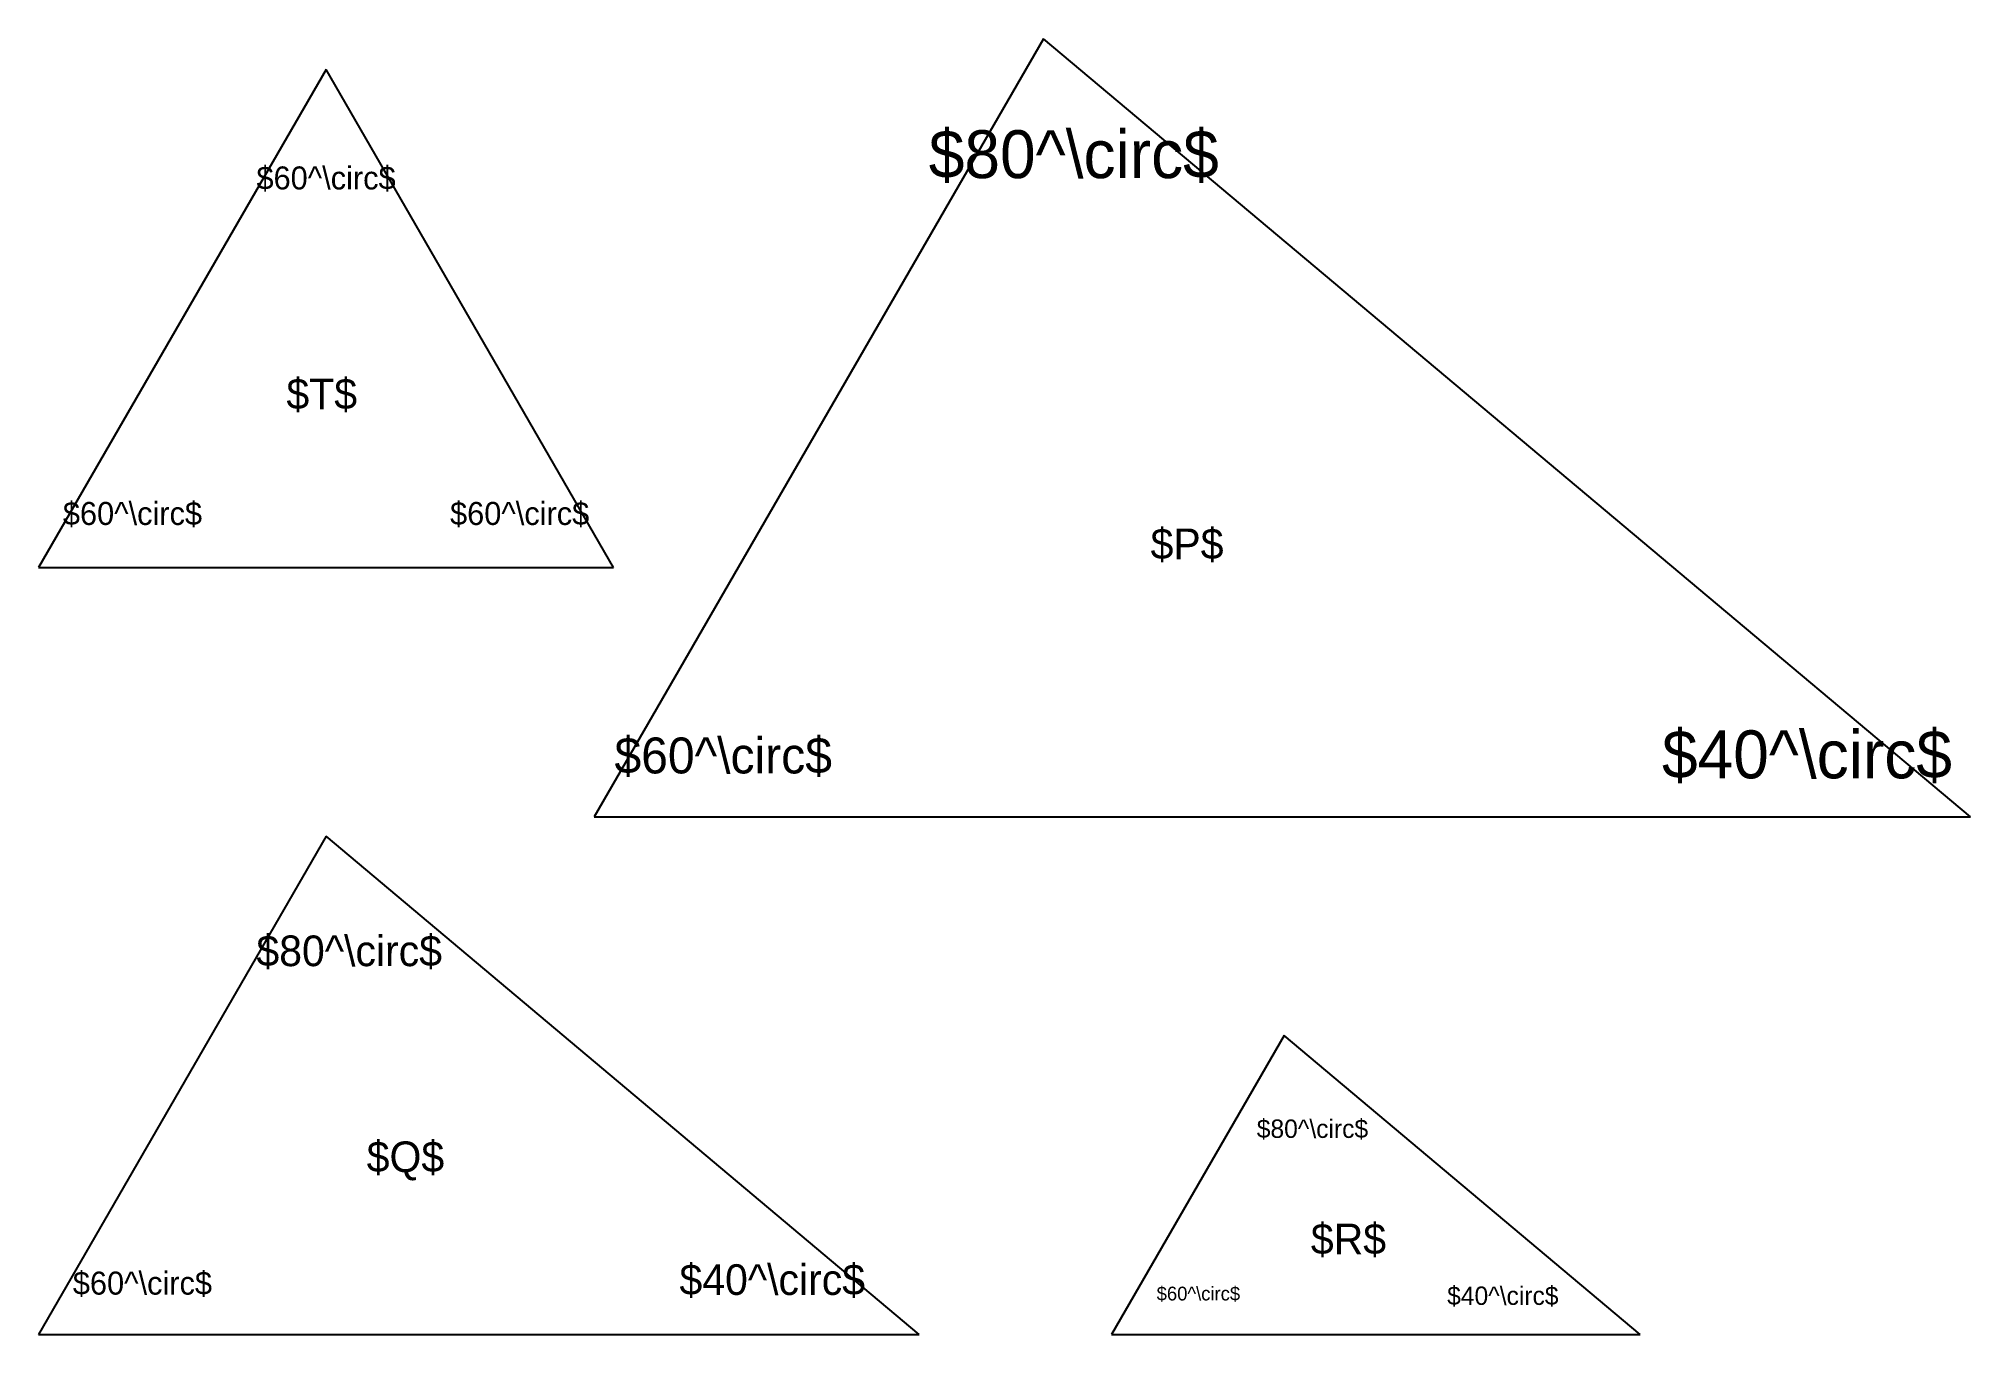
# Model space of a CAD drawing. Header units: inches. Extents: x 0 to 1260, y -500 to 345.
import ezdxf
from ezdxf.enums import TextEntityAlignment as Align

# ---------------------------------------------------------------- set-up
doc = ezdxf.new("R2010")
doc.units = ezdxf.units.IN
doc.header["$MEASUREMENT"] = 0

msp = doc.modelspace()

# ---------------------------------------------------------------- linework, layer by layer
for p, q in [((655.5, 344.9), (362.5, -162.5)), ((1260.2, -162.5), (655.5, 344.9)), ((187.5, 324.8), (0, 0)), ((375, 0), (187.5, 324.8)), ((0, 0), (375, 0)), ((362.5, -162.5), (1260.2, -162.5)), ((187.5, -175.2), (0, -500)), ((574.5, -500), (187.5, -175.2)), ((812.5, -305.1), (700, -500)), ((1044.7, -500), (812.5, -305.1)), ((0, -500), (574.5, -500)), ((700, -500), (1044.7, -500))]:
    msp.add_line(p, q)

# ---------------------------------------------------------------- texts
for s, height, p in [('$80^ \\circ$', 31.25, (675.3, 269.6)), ('$60^ \\circ$', 15, (187.5, 254.1)), ('$T$', 20, (184.7, 113.3)), ('$60^ \\circ$', 15, (61.2, 35.3)), ('$60^ \\circ$', 15, (313.8, 35.3)), ('$P$', 20, (749.2, 15.5)), ('$60^ \\circ$', 23.438, (446.6, -122.5)), ('$40^ \\circ$', 31.25, (1153.6, -121.8)), ('$80^ \\circ$', 20, (202.6, -249.9)), ('$80^ \\circ$', 12, (831, -365.9)), ('$Q$', 20, (239.3, -384.2)), ('$R$', 20, (854.5, -437.8)), ('$40^ \\circ$', 20, (478.6, -464.3)), ('$60^ \\circ$', 15, (67.7, -466.6)), ('$60^ \\circ$', 9, (756.6, -473.4)), ('$40^ \\circ$', 12, (955.2, -474.8))]:
    msp.add_text(s, height=height).set_placement(p, align=Align.MIDDLE_CENTER)

doc.saveas('drawing.dxf')
